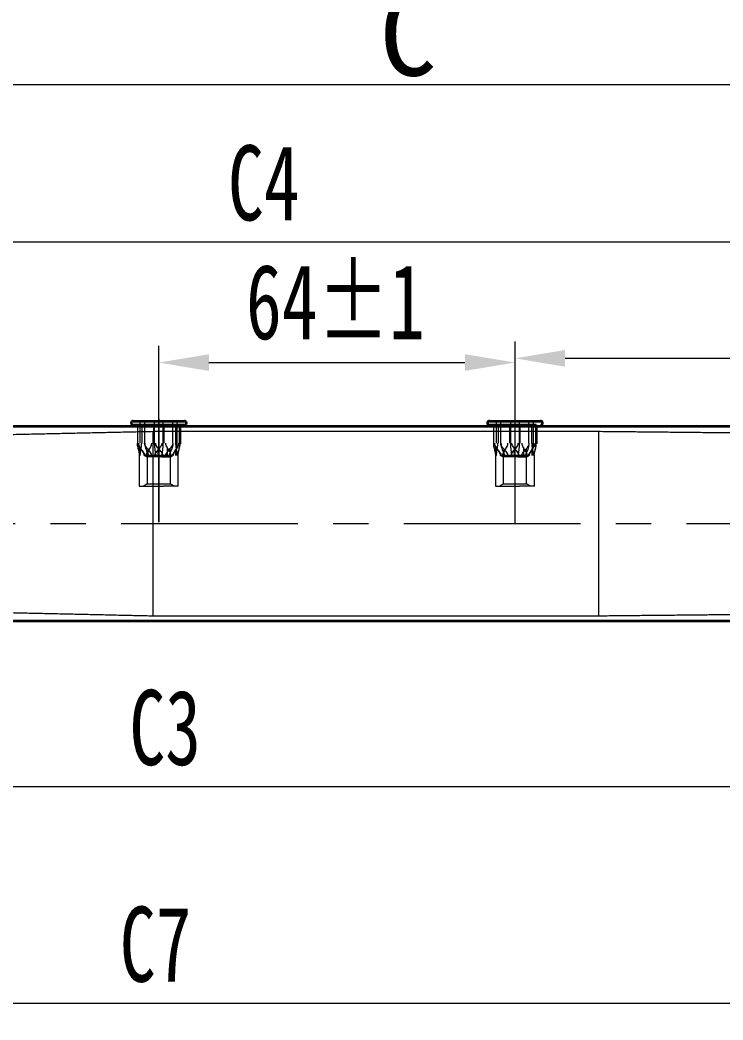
# Model space of a CAD drawing. Header units: millimetres. Extents: x 4148 to 5056, y 302 to 1586.
# Drawn here: x 4633.5 to 4759.8, y 758.4 to 938.1 of the extents above; entities that cross this region are included whole.
import ezdxf
from ezdxf.lldxf.tags import DXFTag

# ---------------------------------------------------------------- set-up
doc = ezdxf.new("R2010")
doc.units = ezdxf.units.MM
doc.linetypes.add('CENTER', pattern=[50.8, 31.75, -6.35, 6.35, -6.35])
doc.layers.get('Defpoints').update_dxf_attribs({"lineweight": 9})
doc.layers.add('1', color=7, linetype='Continuous', lineweight=5, true_color=0xffffff)
doc.layers.add('标注', color=3, linetype='Continuous', lineweight=9)
doc.styles.add('GB', font='', dxfattribs={"width": 0.7})
doc.styles.get("Standard").update_dxf_attribs({"font": 'SimSun.ttf'})
doc.styles.get('GB').set_extended_font_data('MingLiU')
tags = doc.linetypes.add('DASHED', pattern=[25.72, 12.86, -12.86]).pattern_tags.tags
tags[6:7] = [DXFTag(74, 4), DXFTag(75, 0), DXFTag(340, '0'), DXFTag(46, 0.0), DXFTag(50, 0.0), DXFTag(44, 0.0), DXFTag(45, 0.0)]
tags[4:5] = [DXFTag(74, 4), DXFTag(75, 0), DXFTag(340, '0'), DXFTag(46, 0.0), DXFTag(50, 0.0), DXFTag(44, 0.0), DXFTag(45, 0.0)]
doc.dimstyles.new('31', dxfattribs={"dimscale": 3, "dimtxt": 4.5, "dimasz": 3, "dimexe": 1, "dimexo": 0, "dimgap": 1, "dimtad": 1, "dimdec": 1, "dimdsep": 46, "dimtxsty": 'GB', "dimcen": 0, "dimclrd": 256, "dimclre": 256, "dimclrt": 256, "dimadec": 1, "dimazin": 0, "dimtp": 30, "dimtm": 30, "dimtfac": 1, "dimtdec": 1, "dimtmove": 0, "dimatfit": 3, "dimfxl": 1, "dimtolj": 1, "dimlwd": -1, "dimlwe": -1, "dimarcsym": 0})
doc.dimstyles.new('AM_ISO', dxfattribs={"dimtxt": 3.5, "dimasz": 3.5, "dimexe": 1, "dimexo": 1, "dimgap": 1.5, "dimtad": 1, "dimdsep": 46, "dimtxsty": 'Standard', "dimcen": 0, "dimclrd": 256, "dimclre": 256, "dimclrt": 3, "dimadec": 0, "dimazin": 2, "dimtp": 0.1, "dimtm": 0.1, "dimtfac": 0.71, "dimtmove": 0, "dimatfit": 3, "dimfxl": 1, "dimlwd": -1, "dimlwe": -1, "dimarcsym": 1})

# ---------------------------------------------------------------- blocks, each defined once
blk = doc.blocks.new('*D5')
at = {"layer": 'Defpoints', "color": 0, "transparency": 16777216}
for p in [(4467.4, 830.12), (4851.9, 830.12), (4851.9, 800.31)]:
    blk.add_point(p, dxfattribs=at)
at = {"layer": '标注', "transparency": 16777216}
for p, q in [((4467.4, 830.12), (4467.4, 797.31)), ((4851.9, 830.12), (4851.9, 797.31)), ((4476.4, 800.31), (4842.9, 800.31))]:
    blk.add_line(p, q, dxfattribs=at)
for points in [[(4476.4, 801.81), (4476.4, 798.81), (4467.4, 800.31)], [(4842.9, 798.81), (4842.9, 801.81), (4851.9, 800.31)]]:
    blk.add_solid(points, dxfattribs=at)
at = {"layer": '标注', "transparency": 16777216, "insert": (4659.54, 810.83), "char_height": 13.5, "attachment_point": 5, "style": 'GB'}
blk.add_mtext('\\A1;C3', dxfattribs=at)
blk = doc.blocks.new('*D10')
at = {"layer": 'Defpoints', "color": 0, "transparency": 16777216}
for p in [(4722.4, 876.54), (4658.4, 847.87), (4722.4, 847.87)]:
    blk.add_point(p, dxfattribs=at)
at = {"layer": '标注', "transparency": 16777216}
for p, q in [((4658.4, 847.87), (4658.4, 879.54)), ((4722.4, 847.87), (4722.4, 879.54)), ((4667.4, 876.54), (4713.4, 876.54))]:
    blk.add_line(p, q, dxfattribs=at)
for points in [[(4667.4, 878.04), (4667.4, 875.04), (4658.4, 876.54)], [(4713.4, 875.04), (4713.4, 878.04), (4722.4, 876.54)]]:
    blk.add_solid(points, dxfattribs=at)
at = {"layer": '标注', "transparency": 16777216, "insert": (4690.13, 887.38), "char_height": 13.5, "attachment_point": 5, "style": 'GB'}
blk.add_mtext('\\A1;64%%p1', dxfattribs=at)
blk = doc.blocks.new('*D11')
at = {"layer": 'Defpoints', "color": 0, "transparency": 16777216}
for p in [(4872.4, 877.3), (4722.4, 847.57), (4872.4, 847.57)]:
    blk.add_point(p, dxfattribs=at)
at = {"layer": '标注', "transparency": 16777216}
for p, q in [((4722.4, 847.57), (4722.4, 880.3)), ((4872.4, 847.57), (4872.4, 880.3)), ((4731.4, 877.3), (4863.4, 877.3))]:
    blk.add_line(p, q, dxfattribs=at)
for points in [[(4731.4, 878.8), (4731.4, 875.8), (4722.4, 877.3)], [(4863.4, 875.8), (4863.4, 878.8), (4872.4, 877.3)]]:
    blk.add_solid(points, dxfattribs=at)
at = {"layer": '标注', "transparency": 16777216, "insert": (4812.89, 887.65), "char_height": 13.5, "attachment_point": 5, "style": 'GB'}
blk.add_mtext('\\A1;L1', dxfattribs=at)
blk = doc.blocks.new('*D12')
at = {"layer": 'Defpoints', "color": 0, "transparency": 16777216}
for p in [(4467.4, 847.57), (4872.4, 847.57), (4872.4, 761.36)]:
    blk.add_point(p, dxfattribs=at)
at = {"layer": '标注', "transparency": 16777216}
for p, q in [((4467.4, 847.57), (4467.4, 758.36)), ((4872.4, 847.57), (4872.4, 758.36)), ((4476.4, 761.36), (4863.4, 761.36))]:
    blk.add_line(p, q, dxfattribs=at)
for points in [[(4476.4, 762.86), (4476.4, 759.86), (4467.4, 761.36)], [(4863.4, 759.86), (4863.4, 762.86), (4872.4, 761.36)]]:
    blk.add_solid(points, dxfattribs=at)
at = {"layer": '标注', "transparency": 16777216, "insert": (4657.82, 771.88), "char_height": 13.5, "attachment_point": 5, "style": 'GB'}
blk.add_mtext('\\A1;C7', dxfattribs=at)
blk = doc.blocks.new('*D13')
at = {"layer": 'Defpoints', "color": 0, "transparency": 16777216}
for p in [(4838.97, 898.22), (4467.4, 865.02), (4838.97, 865.01)]:
    blk.add_point(p, dxfattribs=at)
at = {"layer": '标注', "transparency": 16777216}
for p, q in [((4467.4, 865.02), (4467.4, 901.23)), ((4838.97, 865.01), (4838.97, 901.22)), ((4476.4, 898.23), (4829.97, 898.22))]:
    blk.add_line(p, q, dxfattribs=at)
for points in [[(4476.4, 899.73), (4476.4, 896.73), (4467.4, 898.23)], [(4829.97, 896.72), (4829.97, 899.72), (4838.97, 898.22)]]:
    blk.add_solid(points, dxfattribs=at)
at = {"layer": '标注', "transparency": 16777216, "insert": (4677.25, 908.74), "char_height": 13.5, "attachment_point": 5, "rotation": 359.9985, "style": 'GB'}
blk.add_mtext('\\A1;C4', dxfattribs=at)
blk = doc.blocks.new('*D39')
at = {"layer": 'Defpoints', "color": 0, "transparency": 16777216}
for p in [(4465.66, 972.25), (4940.66, 972.25), (4465.66, 926.49)]:
    blk.add_point(p, dxfattribs=at)
at = {"layer": '标注', "transparency": 16777216}
for p, q in [((4465.66, 971.25), (4465.66, 925.49)), ((4940.66, 971.25), (4940.66, 925.49)), ((4937.16, 926.49), (4469.16, 926.49))]:
    blk.add_line(p, q, dxfattribs=at)
for points in [[(4469.16, 927.07), (4469.16, 925.91), (4465.66, 926.49)], [(4937.16, 925.91), (4937.16, 927.07), (4940.66, 926.49)]]:
    blk.add_solid(points, dxfattribs=at)
at = {"layer": '标注', "color": 3, "transparency": 16777216, "insert": (4703.16, 935.49), "char_height": 15, "attachment_point": 5}
blk.add_mtext('C', dxfattribs=at)

msp = doc.modelspace()

# ---------------------------------------------------------------- linework, layer by layer
at = {"layer": '1', "color": 2, "linetype": 'Continuous', "lineweight": 35}
for p, q in [((4831.897, 865.024, 0), (4512.51, 865.024, 0)), ((4653.79, 866.024, 0), (4663, 866.024, 0)), ((4653.79, 865.324, 0), (4658.395, 865.324, 0)), ((4654.546, 865.324, 0), (4654.546, 865.024, 0)), ((4658.395, 865.324, 0), (4663, 865.324, 0)), ((4662.245, 861.95, 0), (4662.245, 865.324, 0)), ((4717.79, 866.024, 0), (4727, 866.024, 0)), ((4717.79, 865.324, 0), (4722.395, 865.324, 0)), ((4718.546, 865.324, 0), (4718.546, 865.024, 0)), ((4722.395, 865.324, 0), (4726.211, 865.324, 0)), ((4726.245, 861.95, 0), (4726.245, 865.324, 0)), ((4582.55, 830.124, 0), (4842.624, 830.124, 0))]:
    msp.add_line(p, q, dxfattribs=at)
at = {"layer": '1', "color": 2, "linetype": 'DASHED', "lineweight": 13}
for p, q in [((4654.546, 865.024, 0), (4654.546, 861.998, 0)), ((4655.074, 862.024, 0), (4655.074, 866.024, 0)), ((4662.24, 865.024, 0), (4655.318, 865.024, 0)), ((4655.422, 862.024, 0), (4655.422, 865.324, 0)), ((4655.883, 862.024, 0), (4655.883, 866.024, 0)), ((4657.439, 865.324, 0), (4657.439, 862.024, 0)), ((4657.587, 866.024, 0), (4657.587, 862.024, 0)), ((4659.204, 862.024, 0), (4659.204, 866.024, 0)), ((4659.352, 862.024, 0), (4659.352, 865.324, 0)), ((4660.908, 862.024, 0), (4660.908, 866.024, 0)), ((4661.369, 865.324, 0), (4661.369, 862.024, 0)), ((4661.717, 862.024, 0), (4661.717, 866.024, 0)), ((4718.546, 865.024, 0), (4718.546, 861.998, 0)), ((4719.074, 862.024, 0), (4719.074, 866.024, 0)), ((4726.244, 865.024, 0), (4719.316, 865.024, 0)), ((4719.422, 862.024, 0), (4719.422, 865.324, 0)), ((4719.883, 862.024, 0), (4719.883, 866.024, 0)), ((4721.439, 865.324, 0), (4721.439, 862.024, 0)), ((4721.587, 866.024, 0), (4721.587, 862.024, 0)), ((4723.204, 862.024, 0), (4723.204, 866.024, 0)), ((4723.352, 862.024, 0), (4723.352, 865.324, 0)), ((4724.908, 862.024, 0), (4724.908, 866.024, 0)), ((4725.369, 865.324, 0), (4725.369, 862.024, 0)), ((4725.717, 862.024, 0), (4725.717, 866.024, 0)), ((4737.395, 864.124, 0), (4657.395, 864.124, 0)), ((4654.906, 861.515, 0), (4654.906, 859.824, 0)), ((4658.302, 859.824, 0), (4658.302, 861.129, 0)), ((4659.9, 861.285, 0), (4659.9, 859.824, 0)), ((4718.906, 861.515, 0), (4718.906, 859.824, 0)), ((4722.302, 859.824, 0), (4722.302, 861.129, 0)), ((4723.9, 861.285, 0), (4723.9, 859.824, 0)), ((4654.895, 859.824, 0), (4654.895, 854.324, 0)), ((4656.295, 859.583, 0), (4656.295, 854.714, 0)), ((4658.886, 859.583, 0), (4656.295, 859.583, 0)), ((4656.411, 861.004, 0), (4656.411, 859.824, 0)), ((4658.886, 859.583, 0), (4660.495, 859.583, 0)), ((4660.38, 861.004, 0), (4660.38, 859.824, 0)), ((4660.495, 854.714, 0), (4660.495, 859.583, 0)), ((4661.472, 859.824, 0), (4661.472, 860.877, 0)), ((4661.895, 854.324, 0), (4661.895, 859.912, 0)), ((4718.895, 859.824, 0), (4718.895, 854.324, 0)), ((4720.295, 859.583, 0), (4720.295, 854.714, 0)), ((4722.886, 859.583, 0), (4720.295, 859.583, 0)), ((4720.411, 861.004, 0), (4720.411, 859.824, 0)), ((4722.886, 859.583, 0), (4724.495, 859.583, 0)), ((4724.38, 861.004, 0), (4724.38, 859.824, 0)), ((4724.495, 854.714, 0), (4724.495, 859.583, 0)), ((4725.472, 859.824, 0), (4725.472, 860.877, 0)), ((4725.895, 854.324, 0), (4725.895, 859.912, 0)), ((4654.895, 854.324, 0), (4659.212, 854.324, 0)), ((4656.295, 854.714, 0), (4660.495, 854.714, 0)), ((4661.895, 854.324, 0), (4659.212, 854.324, 0)), ((4718.895, 854.324, 0), (4723.212, 854.324, 0)), ((4720.295, 854.714, 0), (4724.495, 854.714, 0)), ((4725.895, 854.324, 0), (4723.212, 854.324, 0)), ((4657.395, 831.024, 0), (4737.395, 831.024, 0))]:
    msp.add_line(p, q, dxfattribs=at)
at = {"layer": '1', "color": 5, "linetype": 'CENTER', "lineweight": 13}
for points, knots in [([(4658.395, 866.442, 0), (4658.395, 863.442, 0), (4658.395, 847.866, 0)], [0, 0, 0.1615063, 1, 1]), ([(4722.395, 866.442, 0), (4722.395, 850.866, 0), (4722.395, 847.866, 0)], [0, 0, 0.8384937, 1, 1]), ([(4875.857, 847.574, 0), (4872.857, 847.574, 0), (4453.138, 847.574, 0)], [0, 0, 0.0070969, 1, 1])]:
    msp.add_open_spline(points, degree=1, knots=knots, dxfattribs=at)
at = {"layer": '1', "color": 2, "linetype": 'Continuous', "lineweight": 35}
for points in [[(4653.791, 866.024, 0), (4653.744, 866.023, 0), (4653.678, 866.01, 0), (4653.595, 865.967, 0), (4653.54, 865.921, 0), (4653.495, 865.865, 0), (4653.453, 865.784, 0), (4653.433, 865.674, 0), (4653.453, 865.563, 0), (4653.495, 865.483, 0), (4653.54, 865.426, 0), (4653.595, 865.38, 0), (4653.678, 865.337, 0), (4653.744, 865.324, 0), (4653.791, 865.324, 0)], [(4663, 865.324, 0), (4663.046, 865.324, 0), (4663.113, 865.337, 0), (4663.196, 865.38, 0), (4663.251, 865.426, 0), (4663.296, 865.483, 0), (4663.337, 865.563, 0), (4663.358, 865.674, 0), (4663.337, 865.784, 0), (4663.296, 865.865, 0), (4663.251, 865.921, 0), (4663.196, 865.967, 0), (4663.113, 866.01, 0), (4663.046, 866.023, 0), (4663, 866.024, 0)], [(4717.791, 866.024, 0), (4717.744, 866.023, 0), (4717.678, 866.01, 0), (4717.595, 865.967, 0), (4717.54, 865.921, 0), (4717.495, 865.865, 0), (4717.453, 865.784, 0), (4717.433, 865.674, 0), (4717.453, 865.563, 0), (4717.495, 865.483, 0), (4717.54, 865.426, 0), (4717.595, 865.38, 0), (4717.678, 865.337, 0), (4717.744, 865.324, 0), (4717.791, 865.324, 0)], [(4727, 865.324, 0), (4727.046, 865.324, 0), (4727.113, 865.337, 0), (4727.196, 865.38, 0), (4727.251, 865.426, 0), (4727.296, 865.483, 0), (4727.337, 865.563, 0), (4727.358, 865.674, 0), (4727.337, 865.784, 0), (4727.296, 865.865, 0), (4727.251, 865.921, 0), (4727.196, 865.967, 0), (4727.113, 866.01, 0), (4727.046, 866.023, 0), (4727, 866.024, 0)]]:
    msp.add_open_spline(points, degree=3, knots=[0, 0, 0, 0, 0.1216762, 0.1866928, 0.2527026, 0.3183173, 0.3821972, 0.5, 0.6178028, 0.6816827, 0.7472974, 0.8133072, 0.8783238, 1, 1, 1, 1], dxfattribs=at)
at = {"layer": '1', "color": 2, "linetype": 'DASHED', "lineweight": 13}
for points, degree in [([(4657.395, 864.124, 0), (4632.395, 863.574, 0), (4607.395, 863.024, 0)], 2), ([(4787.395, 863.624, 0), (4762.395, 863.874, 0), (4737.395, 864.124, 0)], 2), ([(4654.937, 859.824, 0), (4654.937, 860.089, 0), (4654.855, 860.584, 0), (4654.649, 861.263, 0), (4654.566, 861.758, 0), (4654.566, 862.024, 0)], 3), ([(4655.79, 859.824, 0), (4655.79, 860.089, 0), (4655.565, 860.584, 0), (4655.004, 861.263, 0), (4654.779, 861.758, 0), (4654.779, 862.024, 0)], 3), ([(4655.069, 859.824, 0), (4655.069, 860.089, 0), (4655.125, 860.584, 0), (4655.265, 861.263, 0), (4655.321, 861.758, 0), (4655.321, 862.024, 0)], 3), ([(4657.134, 859.824, 0), (4657.134, 860.089, 0), (4656.846, 860.584, 0), (4656.125, 861.263, 0), (4655.837, 861.758, 0), (4655.837, 862.024, 0)], 3), ([(4655.883, 862.024, 0), (4655.883, 861.25, 0), (4656.232, 860.537, 0), (4656.582, 859.824, 0)], 3), ([(4656.199, 859.824, 0), (4656.199, 860.089, 0), (4656.405, 860.584, 0), (4656.919, 861.263, 0), (4657.125, 861.758, 0), (4657.125, 862.024, 0)], 3), ([(4657.587, 862.024, 0), (4657.587, 861.25, 0), (4657.7, 860.537, 0), (4657.812, 859.824, 0)], 3), ([(4658.937, 862.024, 0), (4658.937, 861.758, 0), (4658.656, 861.263, 0), (4657.955, 860.584, 0), (4657.675, 860.089, 0), (4657.675, 859.824, 0)], 3), ([(4659.116, 859.824, 0), (4659.116, 860.089, 0), (4658.836, 860.584, 0), (4658.134, 861.263, 0), (4657.854, 861.758, 0), (4657.854, 862.024, 0)], 3), ([(4658.979, 859.824, 0), (4659.091, 860.537, 0), (4659.204, 861.25, 0), (4659.204, 862.024, 0)], 3), ([(4659.657, 859.824, 0), (4659.657, 860.089, 0), (4659.945, 860.584, 0), (4660.666, 861.263, 0), (4660.954, 861.758, 0), (4660.954, 862.024, 0)], 3), ([(4660.592, 859.824, 0), (4660.592, 860.089, 0), (4660.386, 860.584, 0), (4659.872, 861.263, 0), (4659.666, 861.758, 0), (4659.666, 862.024, 0)], 3), ([(4660.908, 862.024, 0), (4660.908, 861.25, 0), (4660.559, 860.537, 0), (4660.209, 859.824, 0)], 3), ([(4660.792, 859.824, 0), (4661.255, 860.537, 0), (4661.717, 861.25, 0), (4661.717, 862.024, 0)], 3), ([(4661.001, 859.824, 0), (4661.001, 860.089, 0), (4661.226, 860.584, 0), (4661.787, 861.263, 0), (4662.012, 861.758, 0), (4662.012, 862.024, 0)], 3), ([(4661.722, 859.824, 0), (4661.722, 860.089, 0), (4661.666, 860.584, 0), (4661.526, 861.263, 0), (4661.47, 861.758, 0), (4661.47, 862.024, 0)], 3), ([(4661.854, 859.824, 0), (4661.854, 860.089, 0), (4661.936, 860.584, 0), (4662.142, 861.263, 0), (4662.225, 861.758, 0), (4662.225, 862.024, 0)], 3), ([(4718.937, 859.824, 0), (4718.937, 860.089, 0), (4718.855, 860.584, 0), (4718.649, 861.263, 0), (4718.566, 861.758, 0), (4718.566, 862.024, 0)], 3), ([(4719.79, 859.824, 0), (4719.79, 860.089, 0), (4719.565, 860.584, 0), (4719.004, 861.263, 0), (4718.779, 861.758, 0), (4718.779, 862.024, 0)], 3), ([(4719.069, 859.824, 0), (4719.069, 860.089, 0), (4719.125, 860.584, 0), (4719.265, 861.263, 0), (4719.321, 861.758, 0), (4719.321, 862.024, 0)], 3), ([(4721.134, 859.824, 0), (4721.134, 860.089, 0), (4720.846, 860.584, 0), (4720.125, 861.263, 0), (4719.837, 861.758, 0), (4719.837, 862.024, 0)], 3), ([(4719.883, 862.024, 0), (4719.883, 861.25, 0), (4720.232, 860.537, 0), (4720.582, 859.824, 0)], 3), ([(4720.199, 859.824, 0), (4720.199, 860.089, 0), (4720.405, 860.584, 0), (4720.919, 861.263, 0), (4721.125, 861.758, 0), (4721.125, 862.024, 0)], 3), ([(4721.587, 862.024, 0), (4721.587, 861.25, 0), (4721.7, 860.537, 0), (4721.812, 859.824, 0)], 3), ([(4722.937, 862.024, 0), (4722.937, 861.758, 0), (4722.656, 861.263, 0), (4721.955, 860.584, 0), (4721.675, 860.089, 0), (4721.675, 859.824, 0)], 3), ([(4723.116, 859.824, 0), (4723.116, 860.089, 0), (4722.836, 860.584, 0), (4722.134, 861.263, 0), (4721.854, 861.758, 0), (4721.854, 862.024, 0)], 3), ([(4722.979, 859.824, 0), (4723.091, 860.537, 0), (4723.204, 861.25, 0), (4723.204, 862.024, 0)], 3), ([(4723.657, 859.824, 0), (4723.657, 860.089, 0), (4723.945, 860.584, 0), (4724.666, 861.263, 0), (4724.954, 861.758, 0), (4724.954, 862.024, 0)], 3), ([(4724.592, 859.824, 0), (4724.592, 860.089, 0), (4724.386, 860.584, 0), (4723.872, 861.263, 0), (4723.666, 861.758, 0), (4723.666, 862.024, 0)], 3), ([(4724.908, 862.024, 0), (4724.908, 861.25, 0), (4724.559, 860.537, 0), (4724.209, 859.824, 0)], 3), ([(4724.792, 859.824, 0), (4725.255, 860.537, 0), (4725.717, 861.25, 0), (4725.717, 862.024, 0)], 3), ([(4725.001, 859.824, 0), (4725.001, 860.089, 0), (4725.226, 860.584, 0), (4725.787, 861.263, 0), (4726.012, 861.758, 0), (4726.012, 862.024, 0)], 3), ([(4725.722, 859.824, 0), (4725.722, 860.089, 0), (4725.666, 860.584, 0), (4725.526, 861.263, 0), (4725.47, 861.758, 0), (4725.47, 862.024, 0)], 3), ([(4725.854, 859.824, 0), (4725.854, 860.089, 0), (4725.936, 860.584, 0), (4726.142, 861.263, 0), (4726.225, 861.758, 0), (4726.225, 862.024, 0)], 3), ([(4655.447, 860.734, 0), (4655.607, 860.427, 0), (4655.803, 860.125, 0), (4655.998, 859.824, 0)], 3), ([(4655.467, 860.696, 0), (4655.914, 859.81, 0)], 1), ([(4655.893, 859.825, 0), (4656.295, 859.583, 0)], 1), ([(4660.495, 859.583, 0), (4660.898, 859.825, 0)], 1), ([(4660.878, 859.81, 0), (4661.227, 860.502, 0)], 1), ([(4660.895, 859.823, 0), (4660.895, 859.823, 0), (4660.891, 859.823, 0), (4660.884, 859.823, 0)], 3), ([(4661.256, 860.558, 0), (4661.325, 860.695, 0)], 1), ([(4661.895, 859.824, 0), (4661.895, 859.824, 0), (4661.882, 859.824, 0), (4661.856, 859.824, 0)], 3), ([(4719.447, 860.734, 0), (4719.607, 860.427, 0), (4719.803, 860.125, 0), (4719.998, 859.824, 0)], 3), ([(4719.467, 860.696, 0), (4719.914, 859.81, 0)], 1), ([(4719.893, 859.825, 0), (4720.295, 859.583, 0)], 1), ([(4719.998, 859.824, 0), (4719.949, 859.824, 0), (4719.918, 859.823, 0), (4719.904, 859.823, 0)], 3), ([(4724.495, 859.583, 0), (4724.898, 859.825, 0)], 1), ([(4724.878, 859.81, 0), (4725.227, 860.502, 0)], 1), ([(4725.256, 860.558, 0), (4725.325, 860.695, 0)], 1), ([(4725.895, 859.824, 0), (4725.895, 859.824, 0), (4725.882, 859.824, 0), (4725.856, 859.824, 0)], 3), ([(4656.295, 854.714, 0), (4655.645, 854.324, 0)], 1), ([(4661.145, 854.324, 0), (4660.495, 854.714, 0)], 1), ([(4720.295, 854.714, 0), (4719.645, 854.324, 0)], 1), ([(4725.145, 854.324, 0), (4724.495, 854.714, 0)], 1), ([(4607.395, 832.124, 0), (4632.395, 831.574, 0), (4657.395, 831.024, 0)], 2), ([(4737.395, 831.024, 0), (4762.395, 831.274, 0), (4787.395, 831.524, 0)], 2)]:
    msp.add_open_spline(points, degree=degree, dxfattribs=at)
for points, knots in [([(4657.395, 861.585, 0), (4657.395, 862.162, 0), (4657.395, 862.648, 0), (4657.395, 863.421, 0), (4657.395, 863.708, 0), (4657.395, 864.045, 0), (4657.395, 864.123, 0), (4657.395, 864.124, 0)], [0, 0, 0, 0, 0.3499597, 0.3499597, 0.6999194, 0.6999194, 1, 1, 1, 1]), ([(4737.395, 864.124, 0), (4737.395, 864.123, 0), (4737.395, 864.045, 0), (4737.395, 863.708, 0), (4737.395, 863.421, 0), (4737.395, 862.648, 0), (4737.395, 862.162, 0), (4737.395, 861.585, 0)], [0, 0, 0, 0, 0.3000803, 0.3000803, 0.6500402, 0.6500402, 1, 1, 1, 1]), ([(4654.553, 862.024, 0), (4654.56, 861.828, 0), (4654.595, 861.449, 0), (4654.731, 860.921, 0), (4654.88, 860.399, 0), (4654.92, 860.019, 0), (4654.931, 859.824, 0)], [0, 0, 0, 0, 0.2506689, 0.498014, 0.7476074, 1, 1, 1, 1]), ([(4657.395, 831.024, 0), (4657.395, 831.024, 0), (4657.395, 831.026, 0), (4657.395, 831.06, 0), (4657.395, 831.197, 0), (4657.395, 831.679, 0), (4657.395, 832.023, 0), (4657.395, 832.908, 0), (4657.395, 833.448, 0), (4657.395, 834.701, 0), (4657.395, 835.415, 0), (4657.395, 836.988, 0), (4657.395, 837.849, 0), (4657.395, 839.683, 0), (4657.395, 840.657, 0), (4657.395, 842.68, 0), (4657.395, 843.73, 0), (4657.395, 845.866, 0), (4657.395, 846.952, 0), (4657.395, 849.117, 0), (4657.395, 850.197, 0), (4657.395, 852.309, 0), (4657.395, 853.342, 0), (4657.395, 855.319, 0), (4657.395, 856.264, 0), (4657.395, 858.032, 0), (4657.395, 858.853, 0), (4657.395, 860.342, 0), (4657.395, 861.009, 0), (4657.395, 861.585, 0)], [0, 0, 0, 0, 0.0108729, 0.0108729, 0.0869596, 0.0869596, 0.1630463, 0.1630463, 0.239133, 0.239133, 0.3152197, 0.3152197, 0.3913064, 0.3913064, 0.4673931, 0.4673931, 0.5434798, 0.5434798, 0.6195665, 0.6195665, 0.6956532, 0.6956532, 0.7717399, 0.7717399, 0.8478266, 0.8478266, 0.9239133, 0.9239133, 1, 1, 1, 1]), ([(4661.86, 859.824, 0), (4661.871, 860.019, 0), (4661.911, 860.399, 0), (4662.06, 860.921, 0), (4662.196, 861.449, 0), (4662.231, 861.828, 0), (4662.238, 862.024, 0)], [0, 0, 0, 0, 0.2523926, 0.501986, 0.7493311, 1, 1, 1, 1]), ([(4718.553, 862.024, 0), (4718.56, 861.828, 0), (4718.595, 861.449, 0), (4718.731, 860.921, 0), (4718.88, 860.399, 0), (4718.92, 860.019, 0), (4718.931, 859.824, 0)], [0, 0, 0, 0, 0.2506689, 0.498014, 0.7476074, 1, 1, 1, 1]), ([(4725.86, 859.824, 0), (4725.871, 860.019, 0), (4725.911, 860.399, 0), (4726.06, 860.921, 0), (4726.196, 861.449, 0), (4726.231, 861.828, 0), (4726.238, 862.024, 0)], [0, 0, 0, 0, 0.2523926, 0.501986, 0.7493311, 1, 1, 1, 1]), ([(4737.395, 861.585, 0), (4737.395, 861.009, 0), (4737.395, 860.342, 0), (4737.395, 858.853, 0), (4737.395, 858.032, 0), (4737.395, 856.264, 0), (4737.395, 855.319, 0), (4737.395, 853.342, 0), (4737.395, 852.309, 0), (4737.395, 850.197, 0), (4737.395, 849.117, 0), (4737.395, 846.952, 0), (4737.395, 845.866, 0), (4737.395, 843.73, 0), (4737.395, 842.68, 0), (4737.395, 840.657, 0), (4737.395, 839.683, 0), (4737.395, 837.849, 0), (4737.395, 836.988, 0), (4737.395, 835.415, 0), (4737.395, 834.701, 0), (4737.395, 833.448, 0), (4737.395, 832.908, 0), (4737.395, 832.023, 0), (4737.395, 831.679, 0), (4737.395, 831.197, 0), (4737.395, 831.06, 0), (4737.395, 831.026, 0), (4737.395, 831.024, 0), (4737.395, 831.024, 0)], [0, 0, 0, 0, 0.0760867, 0.0760867, 0.1521734, 0.1521734, 0.2282601, 0.2282601, 0.3043468, 0.3043468, 0.3804335, 0.3804335, 0.4565202, 0.4565202, 0.5326069, 0.5326069, 0.6086935, 0.6086935, 0.6847802, 0.6847802, 0.7608669, 0.7608669, 0.8369536, 0.8369536, 0.9130403, 0.9130403, 0.989127, 0.989127, 1, 1, 1, 1]), ([(4655.998, 859.824, 0), (4655.936, 859.824, 0), (4655.903, 859.823, 0), (4655.897, 859.823, 0), (4655.896, 859.823, 0), (4655.896, 859.823, 0)], [0, 0, 0, 0, 0.9195304, 0.9195304, 1, 1, 1, 1]), ([(4655.908, 859.823, 0), (4655.919, 859.823, 0), (4655.938, 859.823, 0), (4656.016, 859.823, 0), (4656.096, 859.823, 0), (4656.303, 859.824, 0), (4656.43, 859.824, 0), (4656.582, 859.824, 0)], [0, 0, 0, 0, 0.2093101, 0.2093101, 0.6046551, 0.6046551, 1, 1, 1, 1]), ([(4657.812, 859.824, 0), (4657.598, 859.824, 0), (4657.395, 859.823, 0), (4657.011, 859.823, 0), (4656.832, 859.823, 0), (4656.517, 859.823, 0), (4656.377, 859.823, 0), (4656.15, 859.824, 0), (4656.061, 859.824, 0), (4655.998, 859.824, 0)], [0, 0, 0, 0, 0.25, 0.25, 0.5, 0.5, 0.75, 0.75, 1, 1, 1, 1]), ([(4656.582, 859.824, 0), (4656.734, 859.824, 0), (4656.903, 859.823, 0), (4657.275, 859.823, 0), (4657.478, 859.823, 0), (4657.895, 859.823, 0), (4658.115, 859.823, 0), (4658.549, 859.824, 0), (4658.765, 859.824, 0), (4658.979, 859.824, 0)], [0, 0, 0, 0, 0.25, 0.25, 0.5, 0.5, 0.75, 0.75, 1, 1, 1, 1]), ([(4660.209, 859.824, 0), (4660.057, 859.824, 0), (4659.888, 859.823, 0), (4659.515, 859.823, 0), (4659.313, 859.823, 0), (4658.896, 859.823, 0), (4658.676, 859.823, 0), (4658.242, 859.824, 0), (4658.026, 859.824, 0), (4657.812, 859.824, 0)], [0, 0, 0, 0, 0.25, 0.25, 0.5, 0.5, 0.75, 0.75, 1, 1, 1, 1]), ([(4658.979, 859.824, 0), (4659.193, 859.824, 0), (4659.396, 859.823, 0), (4659.779, 859.823, 0), (4659.959, 859.823, 0), (4660.274, 859.823, 0), (4660.414, 859.823, 0), (4660.641, 859.824, 0), (4660.73, 859.824, 0), (4660.792, 859.824, 0)], [0, 0, 0, 0, 0.25, 0.25, 0.5, 0.5, 0.75, 0.75, 1, 1, 1, 1]), ([(4660.837, 859.823, 0), (4660.833, 859.823, 0), (4660.83, 859.823, 0), (4660.775, 859.823, 0), (4660.695, 859.824, 0), (4660.488, 859.824, 0), (4660.361, 859.824, 0), (4660.209, 859.824, 0)], [0, 0, 0, 0, 0.0352426, 0.0352426, 0.5176213, 0.5176213, 1, 1, 1, 1]), ([(4719.896, 859.823, 0), (4719.896, 859.823, 0), (4719.919, 859.823, 0), (4720.016, 859.823, 0), (4720.096, 859.823, 0), (4720.303, 859.824, 0), (4720.43, 859.824, 0), (4720.582, 859.824, 0)], [0, 0, 0, 0, 0.3131693, 0.3131693, 0.6565846, 0.6565846, 1, 1, 1, 1]), ([(4721.812, 859.824, 0), (4721.598, 859.824, 0), (4721.395, 859.823, 0), (4721.011, 859.823, 0), (4720.832, 859.823, 0), (4720.517, 859.823, 0), (4720.377, 859.823, 0), (4720.15, 859.824, 0), (4720.061, 859.824, 0), (4719.998, 859.824, 0)], [0, 0, 0, 0, 0.25, 0.25, 0.5, 0.5, 0.75, 0.75, 1, 1, 1, 1]), ([(4720.582, 859.824, 0), (4720.734, 859.824, 0), (4720.903, 859.823, 0), (4721.275, 859.823, 0), (4721.478, 859.823, 0), (4721.895, 859.823, 0), (4722.115, 859.823, 0), (4722.549, 859.824, 0), (4722.765, 859.824, 0), (4722.979, 859.824, 0)], [0, 0, 0, 0, 0.25, 0.25, 0.5, 0.5, 0.75, 0.75, 1, 1, 1, 1]), ([(4724.209, 859.824, 0), (4724.057, 859.824, 0), (4723.888, 859.823, 0), (4723.515, 859.823, 0), (4723.313, 859.823, 0), (4722.896, 859.823, 0), (4722.676, 859.823, 0), (4722.242, 859.824, 0), (4722.026, 859.824, 0), (4721.812, 859.824, 0)], [0, 0, 0, 0, 0.25, 0.25, 0.5, 0.5, 0.75, 0.75, 1, 1, 1, 1]), ([(4722.979, 859.824, 0), (4723.193, 859.824, 0), (4723.396, 859.823, 0), (4723.779, 859.823, 0), (4723.959, 859.823, 0), (4724.274, 859.823, 0), (4724.414, 859.823, 0), (4724.641, 859.824, 0), (4724.73, 859.824, 0), (4724.792, 859.824, 0)], [0, 0, 0, 0, 0.25, 0.25, 0.5, 0.5, 0.75, 0.75, 1, 1, 1, 1]), ([(4724.892, 859.823, 0), (4724.893, 859.823, 0), (4724.894, 859.823, 0), (4724.897, 859.823, 0), (4724.893, 859.823, 0), (4724.884, 859.823, 0)], [0, 0, 0, 0, 0.1621777, 0.1621777, 1, 1, 1, 1])]:
    msp.add_open_spline(points, degree=3, knots=knots, dxfattribs=at)
for points in [[(4655.069, 859.824, 0), (4654.981, 859.824, 0), (4654.937, 859.824, 0)], [(4655.79, 859.824, 0), (4655.979, 859.824, 0), (4656.199, 859.824, 0)], [(4657.675, 859.824, 0), (4657.398, 859.824, 0), (4657.134, 859.824, 0)], [(4659.116, 859.824, 0), (4659.393, 859.824, 0), (4659.657, 859.824, 0)], [(4661.001, 859.824, 0), (4660.812, 859.824, 0), (4660.592, 859.824, 0)], [(4719.069, 859.824, 0), (4718.981, 859.824, 0), (4718.937, 859.824, 0)], [(4719.79, 859.824, 0), (4719.979, 859.824, 0), (4720.199, 859.824, 0)], [(4721.675, 859.824, 0), (4721.398, 859.824, 0), (4721.134, 859.824, 0)], [(4723.116, 859.824, 0), (4723.393, 859.824, 0), (4723.657, 859.824, 0)], [(4725.001, 859.824, 0), (4724.812, 859.824, 0), (4724.592, 859.824, 0)]]:
    msp.add_rational_spline(points, [1, 0.996746510722, 1], degree=2, dxfattribs=at)

# ---------------------------------------------------------------- dimensions: what is measured, and where the dimension line sits
at = {"layer": '标注'}
for base, p1, p2, angle, text, dimstyle, override, picture, middle in [((4465.663, 926.489, 0), (4940.663, 972.249, 0), (4465.663, 972.249, 0), 180, 'C', 'AM_ISO', {"dimtxt": 15, "dimgap": 1.5, "dimtad": 1, "dimdec": 2, "dimlfac": 1, "dimpost": '<>', "dimse1": 0, "dimse2": 0, "dimsd1": 0, "dimsd2": 0, "dimtofl": 1, "dimtfillclr": 256}, '*D39', (4703.163, 926.489, 0)), ((4838.972, 898.216, 0), (4467.395, 865.024, 0), (4838.971, 865.014, 0), 359.99849, 'C4', '31', {"dimgap": 1, "dimtad": 1, "dimdec": 1, "dimlfac": 1, "dimpost": '<>', "dimse1": 0, "dimse2": 0, "dimsd1": 0, "dimsd2": 0, "dimtofl": 1, "dimtvp": 0.1}, '*D13', (4677.252, 898.221, 0)), ((4722.395, 876.543, 0), (4658.395, 847.866, 0), (4722.395, 847.866, 0), 0, '<>%%p1', '31', {"dimgap": 1, "dimtad": 1, "dimdec": 1, "dimlfac": 1, "dimpost": '<>', "dimse1": 0, "dimse2": 0, "dimsd1": 0, "dimsd2": 0, "dimtofl": 1, "dimtvp": 0.1}, '*D10', (4690.129, 876.543, 0)), ((4872.395, 877.297, 0), (4722.395, 847.574, 0), (4872.395, 847.574, 0), 360, 'L1', '31', {"dimgap": 1, "dimtad": 1, "dimdec": 1, "dimlfac": 1, "dimpost": '<>', "dimse1": 0, "dimse2": 0, "dimsd1": 0, "dimsd2": 0, "dimtofl": 1, "dimtvp": 0.1}, '*D11', (4812.889, 877.297, 0)), ((4872.395, 761.36, 0), (4467.395, 847.574, 0), (4872.395, 847.574, 0), 0, 'C7', '31', {"dimgap": 1, "dimtad": 1, "dimdec": 1, "dimlfac": 1, "dimpost": '<>', "dimse1": 0, "dimse2": 0, "dimsd1": 0, "dimsd2": 0, "dimtofl": 1, "dimtvp": 0.1}, '*D12', (4657.819, 761.36, 0)), ((4851.895, 800.312, 0), (4467.395, 830.124, 0), (4851.895, 830.124, 0), 360, 'C3', '31', {"dimgap": 1, "dimtad": 1, "dimdec": 1, "dimlfac": 1, "dimpost": '<>', "dimse1": 0, "dimse2": 0, "dimsd1": 0, "dimsd2": 0, "dimtofl": 1, "dimtvp": 0.1}, '*D5', (4659.539, 800.312, 0))]:
    dim = msp.add_linear_dim(base=base, p1=p1, p2=p2, angle=angle, text=text, dimstyle=dimstyle, override=override, dxfattribs=at)
    dim.commit()
    dim.dimension.update_dxf_attribs({"geometry": picture, "text_midpoint": middle, "dimtype": 161})

doc.saveas('drawing.dxf')
